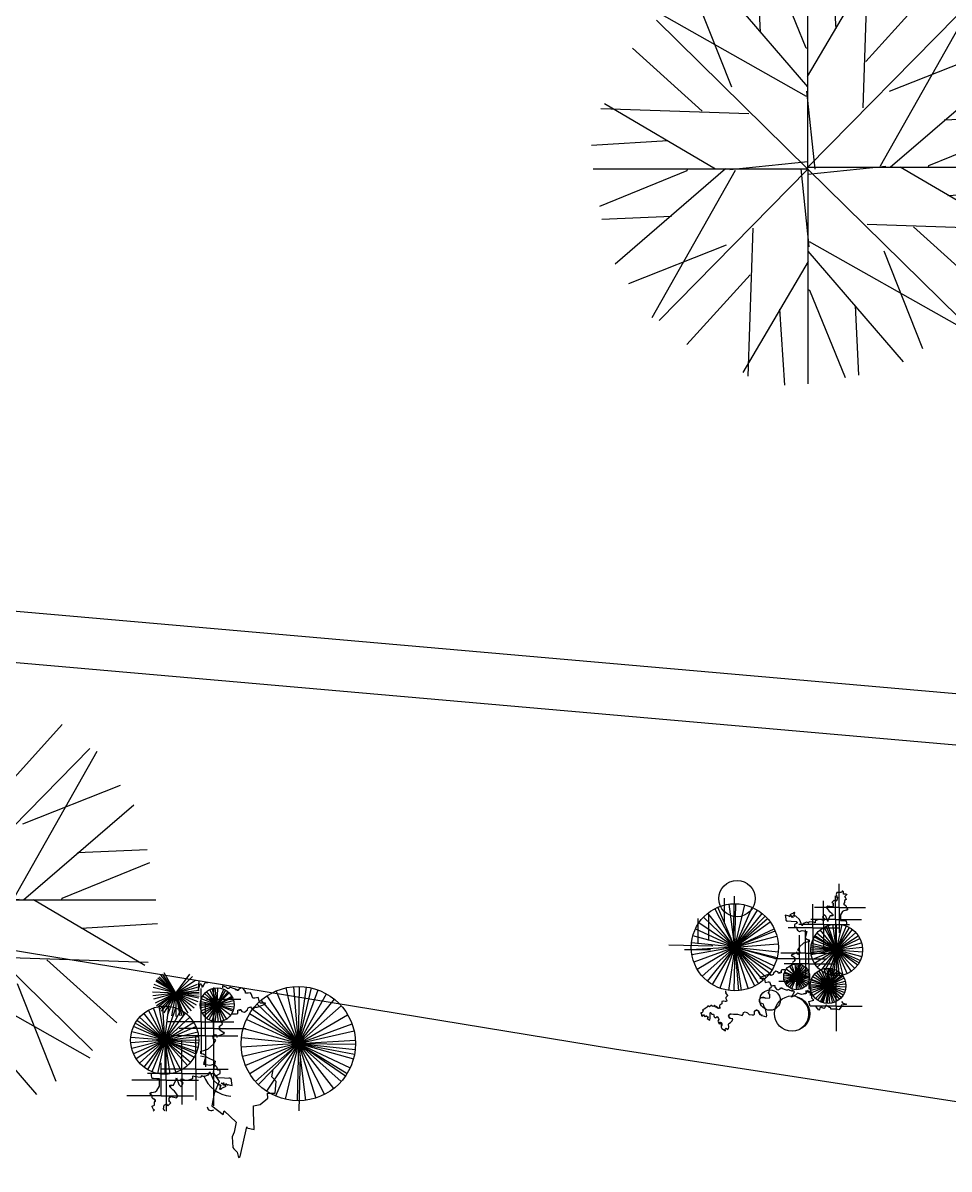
# Model space of a CAD drawing. Header units: millimetres. Extents: x 387 to 811, y 539 to 827.
# Drawn here: x 503.7 to 510.96, y 746.35 to 755.33 of the extents above; entities that cross this region are included whole.
import ezdxf

# ---------------------------------------------------------------- set-up
doc = ezdxf.new("R2010")
doc.units = ezdxf.units.MM
for name, color, linetype in [('cuvas de nível', 51, 'Continuous'), ('MOBILIARIO', 3, 'Continuous'), ('vegetação', 112, 'Continuous')]:
    doc.layers.add(name, color=color, linetype=linetype)

# ---------------------------------------------------------------- blocks, each defined once
blk = doc.blocks.new('T2', base_point=(179.76, 122.92))
for p, q in [((179.76, 122.92), (179.76, 182.32)), ((187.6, 161.67), (186.23, 182.74)), ((166.66, 160.66), (165.76, 179.9)), ((179.27, 156.4), (169.42, 180.59)), ((179.68, 148.48), (197.76, 179.21)), ((179.77, 145.68), (153.43, 176.25)), ((158.72, 145.53), (148.04, 172.54)), ((179.38, 143.01), (138.6, 166.06)), ((137.87, 164.08), (179.76, 122.92)), ((150.5, 138.92), (131.2, 156.4)), ((179.76, 156.27), (179.27, 156.4)), ((181.73, 122.9), (179.52, 144.47)), ((163.39, 138.18), (122.51, 139.57))]:
    blk.add_line(p, q)
blk = doc.blocks.new('AHUA1PL2')
for p, q in [((-0.0139, 0.9484), (-0.2932, 1.634)), ((0, 0), (0, 1.6829)), ((0.2221, 1.0978), (0.1833, 1.6947)), ((-0.3713, 1.0693), (-0.3968, 1.6144)), ((-0.0024, 0.7242), (0.5099, 1.5949)), ((0.0003, 0.6449), (-0.7461, 1.511)), ((-0.5963, 0.6406), (-0.8989, 1.4057)), ((-0.0108, 0.5691), (-1.1663, 1.2222)), ((-1.187, 1.1662), (0, 0)), ((-0.8293, 0.4533), (-1.376, 0.9485)), ((-0.0001, 0.9449), (-0.0139, 0.9484)), ((0.0558, -0.0005), (-0.007, 0.6104)), ((-0.464, 0.4323), (-1.6222, 0.4717))]:
    blk.add_line(p, q)
at = {"xscale": 0.02833333322, "yscale": 0.02833333322, "zscale": 0.02833333322}
for p, rotation in [((0, 0.0148), 269.9999999999999), ((0, 0), 89.99999999999999), ((0, 0), 180)]:
    blk.add_blockref('T2', p, dxfattribs=dict(at, rotation=rotation))

msp = doc.modelspace()

# ---------------------------------------------------------------- linework, layer by layer
at = {"layer": 'cuvas de nível'}
msp.add_polyline3d([(501.0135, 748.4948, 105), (508.3407, 747.2934, 105), (516.4007, 746.0534, 105), (522.9471, 744.9542, 105)], dxfattribs=at)
at = {"layer": 'MOBILIARIO'}
for p, q in [((500.7499, 750.977, 54), (522.9471, 749.035, 54)), ((501.1265, 750.5415, 114.3072), (522.9471, 748.6334, 54))]:
    msp.add_line(p, q, dxfattribs=at)
at = {"layer": 'vegetação'}
for p, q in [((510.1019, 748.402, 54), (510.1019, 748.5868, 54)), ((509.1994, 748.475, 54), (509.1994, 748.2768, 54)), ((509.2781, 748.4908, 54), (509.2709, 748.1581, 54)), ((510.0729, 748.3077, 54), (510.0729, 748.4925, 54)), ((509.2833, 748.0895, 54), (509.1273, 748.3932, 54)), ((509.2833, 748.0895, 54), (509.1515, 748.4045, 54)), ((509.2833, 748.0895, 54), (509.2401, 748.4282, 54)), ((509.2833, 748.0895, 54), (509.2907, 748.4309, 54)), ((509.2833, 748.0895, 54), (509.3618, 748.4218, 54)), ((509.2833, 748.0895, 54), (509.3618, 748.4218, 54)), ((509.2833, 748.0895, 54), (509.4199, 748.4024, 54)), ((509.2833, 748.0895, 54), (509.4606, 748.3812, 54)), ((509.8954, 748.2424, 54), (509.8954, 748.4272, 54)), ((510.1019, 748.402, 54), (509.9086, 748.402, 54)), ((509.9787, 748.2678, 54), (509.9787, 748.4526, 54)), ((510.1019, 748.402, 54), (510.1019, 748.2039, 54)), ((510.1019, 748.402, 54), (510.3064, 748.402, 54)), ((508.9929, 748.3154, 54), (508.9929, 748.1172, 54)), ((509.2833, 748.0895, 54), (509.0016, 748.2824, 54)), ((509.2833, 748.0895, 54), (509.0372, 748.3262, 54)), ((509.2833, 748.0895, 54), (509.0725, 748.3581, 54)), ((509.0763, 748.3407, 54), (509.0763, 748.1426, 54)), ((509.2833, 748.0895, 54), (509.4988, 748.3543, 54)), ((509.2833, 748.0895, 54), (509.5211, 748.3345, 54)), ((509.2833, 748.0895, 54), (509.5394, 748.3152, 54)), ((509.2833, 748.0895, 54), (509.561, 748.288, 54)), ((510.0729, 748.3077, 54), (509.8796, 748.3077, 54)), ((510.0729, 748.3077, 54), (510.0729, 748.1096, 54)), ((510.0729, 748.3077, 54), (510.2774, 748.3077, 54)), ((509.2833, 748.0895, 54), (508.9737, 748.2334, 54)), ((509.2833, 748.0895, 54), (509.592, 748.2353, 54)), ((509.2833, 748.0895, 54), (509.5988, 748.2198, 54)), ((509.8954, 748.2424, 54), (509.7021, 748.2424, 54)), ((509.9787, 748.2678, 54), (509.7854, 748.2678, 54)), ((509.8374, 748.0429, 54), (509.8374, 748.2277, 54)), ((509.8954, 748.2424, 54), (509.8954, 748.0443, 54)), ((509.8954, 748.2424, 54), (510.0999, 748.2424, 54)), ((510.0812, 748.0689, 54), (509.9262, 748.2005, 54)), ((510.0812, 748.0689, 54), (509.9522, 748.226, 54)), ((509.9787, 748.2678, 54), (509.9787, 748.0696, 54)), ((509.9787, 748.2678, 54), (510.1832, 748.2678, 54)), ((510.0812, 748.0689, 54), (509.9824, 748.2465, 54)), ((510.0812, 748.0689, 54), (509.9844, 748.2477, 54)), ((510.0812, 748.0689, 54), (509.9987, 748.2547, 54)), ((510.0812, 748.0689, 54), (510.0152, 748.2612, 54)), ((510.0812, 748.0689, 54), (510.0511, 748.2699, 54)), ((510.0812, 748.0689, 54), (510.0812, 748.2722, 54)), ((510.0812, 748.0689, 54), (510.1237, 748.2677, 54)), ((510.0812, 748.0689, 54), (510.1237, 748.2677, 54)), ((510.0812, 748.0689, 54), (510.1585, 748.2569, 54)), ((510.0812, 748.0689, 54), (510.183, 748.2448, 54)), ((510.0812, 748.0689, 54), (510.2061, 748.2293, 54)), ((510.0812, 748.0689, 54), (510.2308, 748.2066, 54)), ((508.7669, 748.1079, 54), (509.1101, 748.1005, 54)), ((509.2833, 748.0895, 54), (508.9437, 748.1251, 54)), ((509.2833, 748.0895, 54), (508.9542, 748.1805, 54)), ((509.2833, 748.0895, 54), (509.6131, 748.1778, 54)), ((509.2833, 748.0895, 54), (509.6235, 748.1175, 54)), ((509.2833, 748.0895, 54), (509.6235, 748.1175, 54)), ((509.7903, 747.9994, 54), (509.7903, 748.1842, 54)), ((509.8628, 747.9595, 54), (509.8628, 748.1443, 54)), ((510.0812, 748.0689, 54), (509.8806, 748.1024, 54)), ((510.0812, 748.0689, 54), (509.8841, 748.1188, 54)), ((510.0812, 748.0689, 54), (509.895, 748.1505, 54)), ((510.0812, 748.0689, 54), (509.9052, 748.1707, 54)), ((510.0812, 748.0689, 54), (509.911, 748.1801, 54)), ((510.0812, 748.0689, 54), (510.2514, 748.1801, 54)), ((510.0812, 748.0689, 54), (510.2631, 748.1596, 54)), ((510.0812, 748.0689, 54), (510.2764, 748.1257, 54)), ((508.8879, 748.0723, 54), (509.0923, 748.0723, 54)), ((509.2833, 748.0895, 54), (508.9425, 748.0687, 54)), ((509.2833, 748.0895, 54), (508.9469, 748.0312, 54)), ((509.2833, 748.0895, 54), (508.9627, 747.9721, 54)), ((509.2833, 748.0895, 54), (508.9888, 747.9167, 54)), ((509.2833, 748.0895, 54), (509.0271, 747.8638, 54)), ((509.2833, 748.0895, 54), (509.0678, 747.8247, 54)), ((509.2833, 748.0895, 54), (509.1059, 747.7978, 54)), ((509.2833, 748.0895, 54), (509.1654, 747.7691, 54)), ((509.2833, 748.0895, 54), (509.2348, 747.7516, 54)), ((509.2833, 748.0895, 54), (509.2759, 747.7482, 54)), ((509.2833, 748.0895, 54), (509.5294, 747.8529, 54)), ((509.2833, 748.0895, 54), (509.5059, 747.8307, 54)), ((509.2833, 748.0895, 54), (509.5579, 747.8867, 54)), ((509.2833, 748.0895, 54), (509.6123, 747.9985, 54)), ((509.2833, 748.0895, 54), (509.6155, 748.011, 54)), ((509.2833, 748.0895, 54), (509.5929, 747.9456, 54)), ((509.2833, 748.0895, 54), (509.575, 747.9121, 54)), ((509.2833, 748.0895, 54), (509.6228, 748.054, 54)), ((509.2833, 748.0895, 54), (509.3871, 747.7643, 54)), ((509.2833, 748.0895, 54), (509.4392, 747.7858, 54)), ((509.2833, 748.0895, 54), (509.4691, 747.8031, 54)), ((509.2833, 748.0895, 54), (509.3321, 747.7516, 54)), ((509.2833, 748.0895, 54), (509.3112, 747.7493, 54)), ((509.8374, 748.0429, 54), (509.6441, 748.0429, 54)), ((509.8374, 748.0429, 54), (510.0419, 748.0429, 54)), ((509.8374, 748.0429, 54), (509.8374, 747.8447, 54)), ((510.0812, 748.0689, 54), (509.8779, 748.066, 54)), ((510.0812, 748.0689, 54), (509.8786, 748.0856, 54)), ((510.0812, 748.0689, 54), (509.879, 748.0478, 54)), ((510.0812, 748.0689, 54), (509.8817, 748.0298, 54)), ((510.0812, 748.0689, 54), (509.8918, 747.9948, 54)), ((510.0812, 748.0689, 54), (509.9081, 747.9621, 54)), ((510.0812, 748.0689, 54), (509.93, 747.933, 54)), ((510.0812, 748.0689, 54), (509.9567, 747.9081, 54)), ((510.0812, 748.0689, 54), (509.9794, 747.8929, 54)), ((510.0812, 748.0689, 54), (510.0152, 747.8765, 54)), ((510.0812, 748.0689, 54), (510.0387, 747.87, 54)), ((510.0812, 748.0689, 54), (510.0567, 747.867, 54)), ((510.0812, 748.0689, 54), (510.2834, 748.0899, 54)), ((510.0812, 748.0689, 54), (510.2834, 748.0899, 54)), ((510.0812, 748.0689, 54), (510.1022, 747.8666, 54)), ((510.0812, 748.0689, 54), (510.1292, 747.8713, 54)), ((510.0812, 748.0689, 54), (510.1637, 747.883, 54)), ((510.0812, 748.0689, 54), (510.2473, 747.9516, 54)), ((510.0812, 748.0689, 54), (510.2238, 747.9239, 54)), ((510.0812, 748.0689, 54), (510.1956, 747.9007, 54)), ((510.0812, 748.0689, 54), (510.2572, 747.967, 54)), ((510.0812, 748.0689, 54), (510.2674, 747.9872, 54)), ((510.0812, 748.0689, 54), (510.2839, 748.0535, 54)), ((510.0812, 748.0689, 54), (510.2779, 748.0175, 54)), ((510.0812, 748.0689, 54), (510.0812, 747.8655, 54)), ((509.7903, 747.9994, 54), (509.597, 747.9994, 54)), ((509.8628, 747.9595, 54), (509.6694, 747.9595, 54)), ((509.768, 747.8582, 54), (509.6863, 747.9186, 54)), ((509.768, 747.8582, 54), (509.7127, 747.9435, 54)), ((509.768, 747.8582, 54), (509.7127, 747.9435, 54)), ((509.768, 747.8582, 54), (509.7288, 747.952, 54)), ((509.768, 747.8582, 54), (509.7554, 747.959, 54)), ((509.768, 747.8582, 54), (509.7722, 747.9597, 54)), ((509.768, 747.8582, 54), (509.7889, 747.9577, 54)), ((509.768, 747.8582, 54), (509.8002, 747.9546, 54)), ((509.768, 747.8582, 54), (509.8169, 747.9473, 54)), ((509.768, 747.8582, 54), (509.8321, 747.9371, 54)), ((509.768, 747.8582, 54), (509.8321, 747.9371, 54)), ((509.768, 747.8582, 54), (509.8451, 747.9244, 54)), ((509.7903, 747.9994, 54), (509.9948, 747.9994, 54)), ((509.7903, 747.9994, 54), (509.7903, 747.8012, 54)), ((509.8628, 747.9595, 54), (510.0672, 747.9595, 54)), ((509.8628, 747.9595, 54), (509.8628, 747.7613, 54)), ((510.014, 747.7873, 54), (509.9854, 747.9236, 54)), ((510.014, 747.7873, 54), (510.0082, 747.9265, 54)), ((510.014, 747.7873, 54), (510.0214, 747.9264, 54)), ((510.014, 747.7873, 54), (510.04, 747.9241, 54)), ((504.903, 747.7315, 54), (504.7513, 747.8335, 54)), ((504.903, 747.7315, 54), (504.761, 747.8467, 54)), ((504.903, 747.7315, 54), (504.7719, 747.859, 54)), ((504.903, 747.7315, 54), (504.7848, 747.8711, 54)), ((504.903, 747.7315, 54), (504.7968, 747.8804, 54)), ((504.903, 747.7315, 54), (504.8094, 747.8886, 54)), ((504.903, 747.7315, 54), (505.0118, 747.8785, 54)), ((504.903, 747.7315, 54), (505.0324, 747.8608, 54)), ((504.903, 747.7315, 54), (505.0565, 747.8309, 54)), ((504.903, 747.7315, 54), (505.0565, 747.8309, 54)), ((509.768, 747.8582, 54), (509.6664, 747.854, 54)), ((509.768, 747.8582, 54), (509.6671, 747.8707, 54)), ((509.768, 747.8582, 54), (509.6685, 747.8373, 54)), ((509.768, 747.8582, 54), (509.6702, 747.886, 54)), ((509.768, 747.8582, 54), (509.6731, 747.8947, 54)), ((509.768, 747.8582, 54), (509.6733, 747.8212, 54)), ((509.768, 747.8582, 54), (509.6807, 747.8061, 54)), ((509.768, 747.8582, 54), (509.6853, 747.7991, 54)), ((509.768, 747.8582, 54), (509.6971, 747.7853, 54)), ((509.768, 747.8582, 54), (509.7113, 747.7738, 54)), ((509.768, 747.8582, 54), (509.7273, 747.765, 54)), ((509.768, 747.8582, 54), (509.7638, 747.7566, 54)), ((509.768, 747.8582, 54), (509.8557, 747.9096, 54)), ((509.768, 747.8582, 54), (509.8635, 747.8931, 54)), ((509.768, 747.8582, 54), (509.8682, 747.8755, 54)), ((509.768, 747.8582, 54), (509.8696, 747.8624, 54)), ((509.768, 747.8582, 54), (509.8548, 747.8053, 54)), ((509.768, 747.8582, 54), (509.8679, 747.8392, 54)), ((509.768, 747.8582, 54), (509.8695, 747.8527, 54)), ((509.768, 747.8582, 54), (509.8629, 747.8216, 54)), ((509.768, 747.8582, 54), (509.8127, 747.7668, 54)), ((509.768, 747.8582, 54), (509.7808, 747.7573, 54)), ((509.768, 747.8582, 54), (509.797, 747.7607, 54)), ((509.768, 747.8582, 54), (509.7806, 747.7573, 54)), ((509.768, 747.8582, 54), (509.8307, 747.7781, 54)), ((509.768, 747.8582, 54), (509.844, 747.7906, 54)), ((510.014, 747.7873, 54), (509.8818, 747.8314, 54)), ((510.014, 747.7873, 54), (509.8842, 747.8379, 54)), ((510.014, 747.7873, 54), (509.8943, 747.8586, 54)), ((510.014, 747.7873, 54), (509.9076, 747.8773, 54)), ((510.014, 747.7873, 54), (509.9239, 747.8936, 54)), ((510.014, 747.7873, 54), (509.9426, 747.9069, 54)), ((510.014, 747.7873, 54), (509.9633, 747.917, 54)), ((510.014, 747.7873, 54), (510.064, 747.9173, 54)), ((510.014, 747.7873, 54), (510.0864, 747.9062, 54)), ((510.014, 747.7873, 54), (510.1017, 747.8954, 54)), ((510.014, 747.7873, 54), (510.1125, 747.8858, 54)), ((510.014, 747.7873, 54), (510.1236, 747.8732, 54)), ((510.014, 747.7873, 54), (510.1309, 747.863, 54)), ((510.014, 747.7873, 54), (510.1391, 747.8484, 54)), ((504.903, 747.7315, 54), (504.7203, 747.739, 54)), ((504.903, 747.7315, 54), (504.7251, 747.7737, 54)), ((504.903, 747.7315, 54), (504.7327, 747.798, 54)), ((504.903, 747.7315, 54), (504.7459, 747.8251, 54)), ((504.903, 747.7315, 54), (505.0718, 747.8019, 54)), ((504.903, 747.7315, 54), (505.0798, 747.7786, 54)), ((504.903, 747.7315, 54), (505.0845, 747.7541, 54)), ((505.1015, 747.5054, 54), (505.1015, 747.7655, 54)), ((505.2259, 747.6384, 54), (505.1436, 747.7435, 54)), ((505.2259, 747.6384, 54), (505.1673, 747.7583, 54)), ((505.2259, 747.6384, 54), (505.1878, 747.7663, 54)), ((505.1963, 747.7742, 54), (505.1963, 746.8484, 54)), ((505.2259, 747.6384, 54), (505.2094, 747.7708, 54)), ((505.2259, 747.6384, 54), (505.2314, 747.7718, 54)), ((505.2259, 747.6384, 54), (505.2794, 747.7607, 54)), ((505.2259, 747.6384, 54), (505.2943, 747.7531, 54)), ((505.2259, 747.6384, 54), (505.3122, 747.7403, 54)), ((505.8623, 747.3347, 54), (505.6894, 747.7482, 54)), ((505.8623, 747.3347, 54), (505.766, 747.7724, 54)), ((505.8623, 747.3347, 54), (505.8256, 747.7814, 54)), ((505.8623, 747.3347, 54), (505.872, 747.7828, 54)), ((505.8623, 747.3347, 54), (505.9259, 747.7783, 54)), ((505.8623, 747.3347, 54), (505.9654, 747.7708, 54)), ((505.8623, 747.3347, 54), (506.017, 747.7553, 54)), ((509.6273, 747.8253, 54), (509.8317, 747.8253, 54)), ((510.014, 747.7873, 54), (509.8747, 747.7822, 54)), ((510.014, 747.7873, 54), (509.8748, 747.7947, 54)), ((510.014, 747.7873, 54), (509.8757, 747.77, 54)), ((510.014, 747.7873, 54), (509.8776, 747.8158, 54)), ((510.014, 747.7873, 54), (509.8793, 747.7513, 54)), ((510.014, 747.7873, 54), (509.8854, 747.7336, 54)), ((510.014, 747.7873, 54), (509.897, 747.7115, 54)), ((510.014, 747.7873, 54), (509.897, 747.7115, 54)), ((510.014, 747.7873, 54), (509.9154, 747.6887, 54)), ((510.014, 747.7873, 54), (509.9311, 747.6752, 54)), ((510.014, 747.7873, 54), (509.9528, 747.6621, 54)), ((510.014, 747.7873, 54), (509.9639, 747.6572, 54)), ((510.014, 747.7873, 54), (509.9742, 747.6537, 54)), ((510.014, 747.7873, 54), (509.9967, 747.649, 54)), ((510.014, 747.7873, 54), (510.0065, 747.6481, 54)), ((510.014, 747.7873, 54), (510.1486, 747.8232, 54)), ((510.014, 747.7873, 54), (510.1522, 747.8045, 54)), ((510.014, 747.7873, 54), (510.1203, 747.6972, 54)), ((510.014, 747.7873, 54), (510.1336, 747.7159, 54)), ((510.014, 747.7873, 54), (510.1437, 747.7366, 54)), ((510.014, 747.7873, 54), (510.1531, 747.7798, 54)), ((510.014, 747.7873, 54), (510.1495, 747.7551, 54)), ((510.014, 747.7873, 54), (510.104, 747.6809, 54)), ((510.014, 747.7873, 54), (510.0646, 747.6575, 54)), ((510.014, 747.7873, 54), (510.0499, 747.6526, 54)), ((510.014, 747.7873, 54), (510.0253, 747.6484, 54)), ((510.014, 747.7873, 54), (510.0499, 747.6526, 54)), ((510.014, 747.7873, 54), (510.0853, 747.6676, 54)), ((510.0766, 747.6294, 54), (510.0766, 747.8142, 54)), ((504.903, 747.7315, 54), (504.7216, 747.7085, 54)), ((504.903, 747.7315, 54), (504.7263, 747.6843, 54)), ((504.903, 747.7315, 54), (504.7387, 747.6512, 54)), ((504.903, 747.7315, 54), (504.7496, 747.632, 54)), ((504.903, 747.7315, 54), (504.7591, 747.6187, 54)), ((504.903, 747.7315, 54), (504.7737, 747.6022, 54)), ((504.903, 747.7315, 54), (504.7878, 747.5895, 54)), ((504.903, 747.7315, 54), (504.8079, 747.5753, 54)), ((504.903, 747.7315, 54), (504.8373, 747.5608, 54)), ((504.903, 747.7315, 54), (504.8689, 747.5518, 54)), ((504.903, 747.7315, 54), (504.9015, 747.5486, 54)), ((504.903, 747.7315, 54), (505.0858, 747.7381, 54)), ((504.903, 747.7315, 54), (505.0222, 747.5927, 54)), ((504.903, 747.7315, 54), (504.9955, 747.5737, 54)), ((504.903, 747.7315, 54), (505.0737, 747.6658, 54)), ((504.903, 747.7315, 54), (505.0602, 747.6379, 54)), ((504.903, 747.7315, 54), (505.0451, 747.6162, 54)), ((504.903, 747.7315, 54), (505.0451, 747.6162, 54)), ((504.903, 747.7315, 54), (505.0841, 747.7054, 54)), ((504.903, 747.7315, 54), (505.0858, 747.7239, 54)), ((504.903, 747.7315, 54), (505.082, 747.694, 54)), ((504.903, 747.7315, 54), (504.9342, 747.5513, 54)), ((504.903, 747.7315, 54), (504.9502, 747.5548, 54)), ((504.903, 747.7315, 54), (504.9659, 747.5597, 54)), ((505.2259, 747.6384, 54), (505.0948, 747.6634, 54)), ((505.2259, 747.6384, 54), (505.1014, 747.6864, 54)), ((505.2259, 747.6384, 54), (505.1119, 747.7078, 54)), ((505.2259, 747.6384, 54), (505.1262, 747.7271, 54)), ((505.1348, 747.3959, 54), (505.1348, 747.656, 54)), ((505.4107, 747.6816, 54), (505.1423, 747.6816, 54)), ((505.1966, 747.453, 54), (505.1966, 747.7132, 54)), ((505.2259, 747.6384, 54), (505.319, 747.7341, 54)), ((505.2259, 747.6384, 54), (505.3406, 747.7067, 54)), ((505.2259, 747.6384, 54), (505.3467, 747.6953, 54)), ((505.2259, 747.6384, 54), (505.3549, 747.6728, 54)), ((505.2259, 747.6384, 54), (505.3549, 747.6728, 54)), ((505.2259, 747.6384, 54), (505.359, 747.6492, 54)), ((505.8623, 747.3347, 54), (505.57, 747.6745, 54)), ((505.8623, 747.3347, 54), (505.6183, 747.7106, 54)), ((505.8623, 747.3347, 54), (506.0841, 747.7241, 54)), ((505.8623, 747.3347, 54), (506.1445, 747.6829, 54)), ((505.8623, 747.3347, 54), (506.1452, 747.6823, 54)), ((504.8148, 747.3618, 54), (504.6508, 747.5724, 54)), ((504.8148, 747.3618, 54), (504.6877, 747.5966, 54)), ((504.8148, 747.3618, 54), (504.7281, 747.6143, 54)), ((504.8148, 747.3618, 54), (504.7708, 747.6251, 54)), ((504.8148, 747.3618, 54), (504.7991, 747.6283, 54)), ((504.8148, 747.3618, 54), (504.8469, 747.6268, 54)), ((504.8148, 747.3618, 54), (504.9014, 747.6143, 54)), ((504.8148, 747.3618, 54), (504.9418, 747.5966, 54)), ((504.8148, 747.3618, 54), (504.9787, 747.5724, 54)), ((505.2259, 747.6384, 54), (505.0926, 747.6329, 54)), ((505.2259, 747.6384, 54), (505.0927, 747.6455, 54)), ((505.2259, 747.6384, 54), (505.0944, 747.6157, 54)), ((505.2259, 747.6384, 54), (505.1006, 747.5926, 54)), ((505.2259, 747.6384, 54), (505.1108, 747.5709, 54)), ((505.2259, 747.6384, 54), (505.1247, 747.5514, 54)), ((505.2259, 747.6384, 54), (505.1418, 747.5348, 54)), ((505.2259, 747.6384, 54), (505.1418, 747.5348, 54)), ((505.2259, 747.6384, 54), (505.1617, 747.5214, 54)), ((505.2259, 747.6384, 54), (505.1836, 747.5118, 54)), ((505.2259, 747.6384, 54), (505.2069, 747.5063, 54)), ((505.2259, 747.6384, 54), (505.3584, 747.6219, 54)), ((505.2259, 747.6384, 54), (505.3505, 747.5904, 54)), ((505.2259, 747.6384, 54), (505.3543, 747.6018, 54)), ((505.2259, 747.6384, 54), (505.2308, 747.505, 54)), ((505.2259, 747.6384, 54), (505.2545, 747.508, 54)), ((505.2259, 747.6384, 54), (505.3332, 747.559, 54)), ((505.2259, 747.6384, 54), (505.2985, 747.5264, 54)), ((505.2259, 747.6384, 54), (505.2773, 747.5152, 54)), ((505.2259, 747.6384, 54), (505.2985, 747.5264, 54)), ((505.8623, 747.3347, 54), (505.4793, 747.5675, 54)), ((505.8623, 747.3347, 54), (505.5018, 747.6009, 54)), ((505.8623, 747.3347, 54), (505.5392, 747.6453, 54)), ((505.8623, 747.3347, 54), (506.1986, 747.631, 54)), ((505.8623, 747.3347, 54), (506.2488, 747.5615, 54)), ((510.0766, 747.6294, 54), (509.8832, 747.6294, 54)), ((510.0766, 747.6294, 54), (510.281, 747.6294, 54)), ((510.0766, 747.6294, 54), (510.0766, 747.4312, 54)), ((504.8148, 747.3618, 54), (504.5837, 747.4955, 54)), ((504.8148, 747.3618, 54), (504.5966, 747.5157, 54)), ((504.8148, 747.3618, 54), (504.6184, 747.5426, 54)), ((504.8148, 747.3618, 54), (505.0112, 747.5426, 54)), ((504.8148, 747.3618, 54), (505.042, 747.5019, 54)), ((505.1015, 747.5054, 54), (504.8331, 747.5054, 54)), ((505.1015, 747.5054, 54), (505.1015, 747.2628, 54)), ((505.1015, 747.5054, 54), (505.3553, 747.5054, 54)), ((505.8623, 747.3347, 54), (505.4559, 747.5236, 54)), ((505.8623, 747.3347, 54), (506.2831, 747.4889, 54)), ((504.8148, 747.3618, 54), (504.5487, 747.3838, 54)), ((504.8148, 747.3618, 54), (504.556, 747.4273, 54)), ((504.8148, 747.3618, 54), (504.5703, 747.469, 54)), ((504.8148, 747.3618, 54), (505.0592, 747.469, 54)), ((504.8148, 747.3618, 54), (505.0735, 747.4273, 54)), ((504.8148, 747.3618, 54), (505.0803, 747.3894, 54)), ((505.1348, 747.3959, 54), (504.8664, 747.3959, 54)), ((505.1966, 747.453, 54), (504.9282, 747.453, 54)), ((505.0587, 747.1339, 54), (505.0587, 747.3941, 54)), ((505.1348, 747.3959, 54), (505.3886, 747.3959, 54)), ((505.1348, 747.3959, 54), (505.1348, 747.1533, 54)), ((505.1966, 747.453, 54), (505.4504, 747.453, 54)), ((505.1966, 747.453, 54), (505.1966, 747.2104, 54)), ((505.8623, 747.3347, 54), (505.4165, 747.3814, 54)), ((505.8623, 747.3347, 54), (505.4303, 747.4541, 54)), ((505.8623, 747.3347, 54), (506.2991, 747.4352, 54)), ((504.8148, 747.3618, 54), (504.5487, 747.3398, 54)), ((504.8148, 747.3618, 54), (504.556, 747.2963, 54)), ((504.8148, 747.3618, 54), (504.5703, 747.2546, 54)), ((504.8148, 747.3618, 54), (504.5913, 747.2158, 54)), ((504.8148, 747.3618, 54), (504.6184, 747.181, 54)), ((504.8148, 747.3618, 54), (504.6508, 747.1511, 54)), ((504.8148, 747.3618, 54), (504.6811, 747.1308, 54)), ((504.8148, 747.3618, 54), (504.7133, 747.1149, 54)), ((504.8148, 747.3618, 54), (504.759, 747.1007, 54)), ((504.8148, 747.3618, 54), (504.759, 747.1007, 54)), ((504.8148, 747.3618, 54), (505.0817, 747.3655, 54)), ((504.8148, 747.3618, 54), (505.0758, 747.306, 54)), ((504.8148, 747.3618, 54), (505.0808, 747.3398, 54)), ((504.8148, 747.3618, 54), (504.9014, 747.1093, 54)), ((504.8148, 747.3618, 54), (504.9418, 747.127, 54)), ((504.8148, 747.3618, 54), (505.0182, 747.189, 54)), ((504.8148, 747.3618, 54), (504.9932, 747.1632, 54)), ((504.8148, 747.3618, 54), (505.0592, 747.2546, 54)), ((504.8148, 747.3618, 54), (505.0458, 747.2281, 54)), ((504.8148, 747.3618, 54), (505.0458, 747.2281, 54)), ((504.8148, 747.3618, 54), (505.066, 747.2715, 54)), ((504.8148, 747.3618, 54), (504.8148, 747.0949, 54)), ((504.8148, 747.3618, 54), (504.8543, 747.0978, 54)), ((504.8256, 747.0482, 54), (504.8256, 747.3084, 54)), ((504.9493, 747.1006, 54), (504.9493, 747.3608, 54)), ((505.8623, 747.3347, 54), (505.4149, 747.3074, 54)), ((505.8623, 747.3347, 54), (505.4255, 747.2341, 54)), ((505.8623, 747.3347, 54), (505.448, 747.1636, 54)), ((505.8623, 747.3347, 54), (505.4818, 747.0977, 54)), ((505.8623, 747.3347, 54), (505.526, 747.0383, 54)), ((505.8623, 747.3347, 54), (505.5501, 747.0131, 54)), ((505.8623, 747.3347, 54), (505.6125, 746.9625, 54)), ((505.8623, 747.3347, 54), (505.6829, 746.9239, 54)), ((505.8623, 747.3347, 54), (505.7592, 746.8985, 54)), ((505.8623, 747.3347, 54), (505.7592, 746.8985, 54)), ((505.8623, 747.3347, 54), (505.8526, 746.8866, 54)), ((505.8623, 747.3347, 54), (506.3097, 747.362, 54)), ((505.8623, 747.3347, 54), (506.067, 746.9359, 54)), ((505.8623, 747.3347, 54), (506.2321, 747.0814, 54)), ((505.8623, 747.3347, 54), (506.2453, 747.1018, 54)), ((505.8623, 747.3347, 54), (506.1975, 747.0372, 54)), ((505.8623, 747.3347, 54), (506.2453, 747.1018, 54)), ((505.8623, 747.3347, 54), (506.139, 746.9821, 54)), ((505.8623, 747.3347, 54), (506.2687, 747.1457, 54)), ((505.8623, 747.3347, 54), (506.2943, 747.2152, 54)), ((505.8623, 747.3347, 54), (505.9986, 746.9077, 54)), ((505.8623, 747.3347, 54), (506.3081, 747.288, 54)), ((505.8623, 747.3347, 54), (506.3027, 747.2512, 54)), ((505.8623, 747.3347, 54), (506.3105, 747.3312, 54)), ((505.8623, 747.3347, 54), (505.919, 746.8901, 54)), ((505.8691, 746.8079, 54), (505.8786, 747.2446, 54)), ((504.7876, 746.9244, 54), (504.7876, 747.1846, 54)), ((505.0587, 747.1339, 54), (504.7903, 747.1339, 54)), ((505.0587, 747.1339, 54), (505.0587, 746.8913, 54)), ((505.0587, 747.1339, 54), (505.3125, 747.1339, 54)), ((504.8256, 747.0482, 54), (504.5572, 747.0482, 54)), ((504.9493, 747.1006, 54), (504.6809, 747.1006, 54)), ((504.8256, 747.0482, 54), (505.0794, 747.0482, 54)), ((504.8256, 747.0482, 54), (504.8256, 746.8056, 54)), ((504.9493, 747.1006, 54), (504.9493, 746.858, 54)), ((504.9493, 747.1006, 54), (505.2031, 747.1006, 54)), ((504.7876, 746.9244, 54), (504.5192, 746.9244, 54)), ((504.7876, 746.9244, 54), (505.0414, 746.9244, 54))]:
    msp.add_line(p, q, dxfattribs=at)
at = {"layer": 'vegetação', "elevation": 54}
for points in [[(510.1563, 748.5072), (510.1345, 748.5072), (510.1345, 748.5072), (510.1345, 748.5217), (510.1345, 748.5254), (510.1309, 748.529), (510.1237, 748.529), (510.12, 748.5181), (510.1164, 748.5181), (510.1019, 748.5181), (510.091, 748.5181), (510.0838, 748.5181), (510.0766, 748.5036), (510.0838, 748.4855), (510.0874, 748.4782), (510.0838, 748.4564), (510.0729, 748.4492), (510.0621, 748.4601), (510.0439, 748.4419), (510.0548, 748.4347), (510.0548, 748.4129), (510.0439, 748.4057), (510.0113, 748.4129), (510.0005, 748.402), (510.0077, 748.3948), (510.015, 748.3839), (510.0222, 748.373), (510.0331, 748.3658), (510.0512, 748.3476), (510.0512, 748.3367), (510.0295, 748.3367), (510.015, 748.3077), (510.0113, 748.2932), (509.9968, 748.3331), (509.9824, 748.3476), (509.9715, 748.3259), (509.9824, 748.315), (509.9824, 748.3005), (509.957, 748.3077), (509.9425, 748.3077), (509.9135, 748.2968), (509.9135, 748.2823), (509.899, 748.286), (509.8664, 748.2896), (509.8592, 748.2823), (509.8483, 748.286), (509.8193, 748.2751), (509.8121, 748.2569), (509.7903, 748.3077), (509.7613, 748.3331), (509.7469, 748.3367), (509.7541, 748.3621), (509.7142, 748.344), (509.7432, 748.3259), (509.678, 748.3404), (509.6853, 748.2968), (509.765, 748.2932), (509.7758, 748.2823), (509.7505, 748.2678), (509.7505, 748.2497), (509.7577, 748.246), (509.7686, 748.246), (509.7686, 748.2315), (509.7758, 748.2243), (509.7903, 748.2134), (509.8121, 748.2207), (509.8483, 748.2134), (509.8447, 748.2025), (509.8338, 748.1626), (509.8411, 748.159), (509.8519, 748.1517), (509.8664, 748.1481), (509.8664, 748.1336), (509.8483, 748.13), (509.8229, 748.1227), (509.7903, 748.0937), (509.7758, 748.0683), (509.7903, 748.061), (509.794, 748.0465), (509.7831, 748.0357), (509.765, 748.0429), (509.7251, 748.0284), (509.7469, 748.0139), (509.7541, 748.0066), (509.7541, 747.9921), (509.7541, 747.9921), (509.7541, 747.9849), (509.736, 747.974), (509.7396, 747.9631)], [(510.1635, 748.5072), (510.1418, 748.4855), (510.149, 748.4818), (510.1563, 748.4673), (510.1563, 748.4637), (510.1418, 748.4564), (510.1418, 748.4383), (510.1381, 748.4274), (510.1526, 748.4165), (510.1563, 748.4129), (510.1563, 748.402), (510.1671, 748.3911), (510.1671, 748.3839), (510.1381, 748.3766), (510.1273, 748.3694), (510.1128, 748.344), (510.1128, 748.3005), (510.1273, 748.3005), (510.149, 748.2968), (510.1563, 748.2968), (510.1599, 748.2823), (510.1599, 748.2787), (510.1599, 748.2714), (510.1599, 748.2642)], [(505.0825, 747.8292), (505.0777, 747.7483), (505.092, 747.8054), (505.1062, 747.7911), (505.1062, 747.7768), (505.1158, 747.7816), (505.13, 747.8102), (505.13, 747.8102), (505.1491, 747.8149), (505.1538, 747.8149)], [(509.678, 747.9123), (509.6527, 747.9123), (509.6454, 747.9087), (509.6454, 747.8942), (509.6454, 747.8906), (509.6273, 747.8869), (509.62, 747.8978), (509.6056, 747.9014), (509.5874, 747.8869), (509.5874, 747.8833), (509.5838, 747.876), (509.5693, 747.8688), (509.5693, 747.8688), (509.5585, 747.8833), (509.5403, 747.8724), (509.5295, 747.8724), (509.5041, 747.8615), (509.4824, 747.8543), (509.4787, 747.847), (509.5005, 747.847), (509.5114, 747.847), (509.515, 747.8398), (509.5222, 747.8144), (509.544, 747.818), (509.5512, 747.818), (509.5548, 747.818), (509.5657, 747.7926), (509.5693, 747.7854), (509.5838, 747.789), (509.5838, 747.789), (509.5983, 747.789), (509.5983, 747.7781), (509.6128, 747.76), (509.6237, 747.7563), (509.6382, 747.7636), (509.6418, 747.7708), (509.6925, 747.7527), (509.6961, 747.76), (509.707, 747.76), (509.7142, 747.7527), (509.736, 747.7455), (509.736, 747.7563)], [(505.3441, 747.5673), (505.3774, 747.5673), (505.3869, 747.5721), (505.3869, 747.5911), (505.3869, 747.5959), (505.4107, 747.6006), (505.4202, 747.5863), (505.4392, 747.5816), (505.463, 747.6006), (505.463, 747.6054), (505.4677, 747.6149), (505.4868, 747.6244), (505.4868, 747.6244), (505.501, 747.6054), (505.5248, 747.6197), (505.5391, 747.6197), (505.5724, 747.634), (505.6009, 747.6435), (505.6057, 747.653), (505.5771, 747.653), (505.5629, 747.653), (505.5581, 747.6625), (505.5486, 747.6959), (505.5201, 747.6911), (505.5105, 747.6911), (505.5058, 747.6911), (505.4915, 747.7244), (505.4868, 747.734), (505.4677, 747.7292), (505.4677, 747.7292), (505.4487, 747.7292), (505.4487, 747.7435), (505.4297, 747.7673), (505.4154, 747.7721), (505.3964, 747.7625), (505.3916, 747.753), (505.325, 747.7768), (505.3203, 747.7673), (505.306, 747.7673), (505.2965, 747.7768), (505.268, 747.7864), (505.268, 747.7721)], [(505.3675, 747.7626), (505.3675, 747.7585), (505.3699, 747.7593), (505.3731, 747.7593), (505.3748, 747.7593), (505.3756, 747.7577), (505.3772, 747.7569), (505.3788, 747.7561), (505.3829, 747.7545), (505.3837, 747.7545), (505.3902, 747.7528), (505.3934, 747.7569), (505.3934, 747.7577), (505.3983, 747.7634)], [(509.2118, 747.7489), (509.2106, 747.7465), (509.2106, 747.7453), (509.2106, 747.7417), (509.2106, 747.7393), (509.2106, 747.7369), (509.213, 747.7357), (509.2142, 747.7321), (509.2166, 747.7285), (509.219, 747.7261), (509.2214, 747.7225), (509.2238, 747.7177), (509.2262, 747.7141), (509.2262, 747.7105), (509.2202, 747.7045), (509.2202, 747.7033), (509.2178, 747.7021), (509.2142, 747.6973), (509.213, 747.6925), (509.213, 747.6877), (509.2166, 747.6829), (509.2214, 747.6733), (509.2214, 747.6697), (509.2178, 747.6649), (509.2082, 747.6637), (509.1962, 747.6685), (509.1938, 747.6685), (509.1817, 747.6649), (509.1817, 747.6601), (509.1829, 747.6553), (509.1841, 747.6517), (509.1817, 747.6457), (509.1745, 747.6421), (509.1649, 747.6373), (509.1625, 747.6301), (509.1637, 747.6253), (509.1661, 747.6193), (509.1661, 747.6109), (509.1481, 747.6145), (509.1409, 747.6277), (509.1409, 747.6277), (509.1397, 747.6277), (509.1385, 747.6217), (509.1361, 747.6217), (509.1361, 747.6217), (509.1337, 747.6217), (509.1301, 747.6241), (509.1301, 747.6253), (509.1289, 747.6313), (509.1277, 747.6325), (509.1253, 747.6325), (509.1229, 747.6325), (509.1193, 747.6301), (509.1181, 747.6277), (509.1121, 747.6265), (509.0964, 747.6349), (509.0964, 747.6349), (509.0988, 747.6325), (509.0856, 747.6241), (509.0832, 747.6253), (509.0784, 747.6277), (509.0688, 747.6289), (509.07, 747.6277), (509.07, 747.6229), (509.0664, 747.6193), (509.0592, 747.6157), (509.058, 747.6169), (509.0568, 747.6133), (509.0436, 747.6049), (509.0303, 747.5988), (509.0352, 747.594), (509.0316, 747.5868), (509.0303, 747.582), (509.0279, 747.5772), (509.0243, 747.576), (509.0219, 747.5748), (509.0159, 747.5748), (509.0171, 747.5712), (509.0195, 747.57), (509.0219, 747.5664), (509.0243, 747.5628), (509.0231, 747.558), (509.0231, 747.5532), (509.0291, 747.5508), (509.034, 747.5544), (509.0364, 747.5568), (509.04, 747.5604), (509.0424, 747.5592), (509.04, 747.5556), (509.0484, 747.546), (509.0496, 747.546), (509.0544, 747.5496), (509.0592, 747.5496), (509.0736, 747.5436), (509.0676, 747.5304), (509.0868, 747.5196), (509.0904, 747.5364), (509.0892, 747.5592), (509.0892, 747.576), (509.094, 747.5796), (509.0964, 747.5784), (509.1, 747.5676), (509.1036, 747.5664), (509.1133, 747.5664), (509.1157, 747.5664), (509.1193, 747.5568), (509.1193, 747.5532), (509.1217, 747.5436), (509.1289, 747.5364), (509.1337, 747.54), (509.1433, 747.5448), (509.1457, 747.5484), (509.1553, 747.5304), (509.1589, 747.5232), (509.1541, 747.5172), (509.1505, 747.5112), (509.1625, 747.4872), (509.1637, 747.4956), (509.1697, 747.4968), (509.1745, 747.4908), (509.1781, 747.4848), (509.1757, 747.4788), (509.1769, 747.4632), (509.1829, 747.4536), (509.2094, 747.4344), (509.207, 747.4476), (509.2154, 747.456), (509.2226, 747.4452), (509.2334, 747.4512), (509.2358, 747.4656), (509.2334, 747.4836), (509.237, 747.492), (509.249, 747.4992), (509.2634, 747.5124), (509.2671, 747.528), (509.2514, 747.5328), (509.2442, 747.5352), (509.2334, 747.5508), (509.2406, 747.5628), (509.2526, 747.5676), (509.2743, 747.5652), (509.3043, 747.5652), (509.3403, 747.5556), (509.3452, 747.5628), (509.3476, 747.5664), (509.3512, 747.5784), (509.3644, 747.5832), (509.3788, 747.5796), (509.3836, 747.5748), (509.3956, 747.564), (509.4196, 747.5592), (509.4305, 747.5616), (509.4365, 747.5664), (509.4389, 747.5796), (509.4389, 747.5892), (509.4473, 747.5964), (509.4665, 747.5928), (509.4725, 747.5844), (509.4833, 747.5652), (509.4941, 747.5556), (509.5326, 747.546), (509.535, 747.5544), (509.523, 747.6085), (509.5134, 747.6241), (509.5086, 747.6445), (509.4941, 747.6493), (509.4809, 747.6529), (509.4773, 747.6625), (509.4773, 747.6829), (509.4869, 747.6949), (509.5134, 747.6961), (509.5242, 747.6913), (509.5566, 747.6925), (509.5578, 747.7057), (509.5566, 747.7201), (509.5446, 747.7345), (509.553, 747.7417), (509.5554, 747.7657), (509.5722, 747.7789)], [(509.6602, 747.7636), (509.6602, 747.7667), (509.6583, 747.766), (509.6559, 747.766), (509.6546, 747.766), (509.654, 747.7673), (509.6528, 747.7679), (509.6516, 747.7685), (509.6485, 747.7698), (509.6479, 747.7698), (509.6429, 747.771), (509.6404, 747.7679), (509.6404, 747.7673), (509.6367, 747.763)], [(510.12, 747.6657), (510.1309, 747.6511), (510.1599, 747.6439), (510.1526, 747.6403), (510.1164, 747.6366), (510.1164, 747.6221), (510.0983, 747.6004), (510.0838, 747.604), (510.0802, 747.604), (510.0367, 747.604), (510.0367, 747.6149), (510.0258, 747.6185), (509.9968, 747.6366), (509.9896, 747.6149), (509.9824, 747.6112), (509.9679, 747.6149), (509.9642, 747.6221), (509.9497, 747.6149), (509.9461, 747.6004), (509.9425, 747.5967), (509.9208, 747.6221), (509.9208, 747.6294), (509.8737, 747.6294), (509.8628, 747.6657), (509.9026, 747.6765), (509.8882, 747.691), (509.8845, 747.7346), (509.8411, 747.7491), (509.8411, 747.7237), (509.8048, 747.7201), (509.7831, 747.7273), (509.7758, 747.7309), (509.7613, 747.7164), (509.7287, 747.6983), (509.7505, 747.7418), (509.7396, 747.7491)], [(509.8773, 747.7128), (509.8809, 747.7745), (509.87, 747.7309), (509.8592, 747.7418), (509.8592, 747.7527), (509.8519, 747.7491), (509.8411, 747.7273), (509.8411, 747.7273), (509.8266, 747.7237), (509.8229, 747.7237)], [(509.213, 747.7369), (509.2106, 747.7333), (509.2142, 747.7273), (509.2178, 747.7225), (509.2238, 747.7153), (509.225, 747.7105)], [(509.255, 747.5664), (509.2382, 747.5592)], [(504.8154, 746.8047), (504.8114, 746.8149), (504.8066, 746.8244), (504.8114, 746.853), (504.8256, 746.8625), (504.8399, 746.8482), (504.8637, 746.872), (504.8494, 746.8815), (504.8494, 746.9101), (504.8637, 746.9196), (504.9065, 746.9101), (504.9207, 746.9244), (504.9112, 746.9339), (504.9017, 746.9482), (504.8922, 746.9625), (504.8779, 746.972), (504.8542, 746.9958), (504.8542, 747.0101), (504.8827, 747.0101), (504.9017, 747.0482), (504.9065, 747.0673), (504.9255, 747.0149), (504.9445, 746.9958), (504.9588, 747.0244), (504.9445, 747.0387), (504.9445, 747.0577), (504.9778, 747.0482), (504.9969, 747.0482), (505.0349, 747.0625), (505.0349, 747.0816), (505.0539, 747.0768), (505.0967, 747.072), (505.1062, 747.0816), (505.1205, 747.0768), (505.1586, 747.0911), (505.1681, 747.1149), (505.1966, 747.0482), (505.2347, 747.0149), (505.2537, 747.0101), (505.2442, 746.9768), (505.2965, 747.0006), (505.2585, 747.0244), (505.3441, 747.0054), (505.3346, 747.0625), (505.2299, 747.0673), (505.2156, 747.0816), (505.2489, 747.1006), (505.2489, 747.1244), (505.2394, 747.1292), (505.2252, 747.1292), (505.2252, 747.1482), (505.2156, 747.1577), (505.1966, 747.172), (505.1681, 747.1625), (505.1205, 747.172), (505.1253, 747.1863), (505.1395, 747.2387), (505.13, 747.2435), (505.1158, 747.253), (505.0967, 747.2578), (505.0967, 747.2768), (505.1205, 747.2816), (505.1538, 747.2911), (505.1966, 747.3292), (505.2156, 747.3625), (505.1966, 747.372), (505.1919, 747.3911), (505.2061, 747.4054), (505.2299, 747.3959), (505.2822, 747.4149), (505.2537, 747.434), (505.2442, 747.4435), (505.2442, 747.4625), (505.2442, 747.4625), (505.2442, 747.4721), (505.268, 747.4863), (505.2632, 747.5006)], [(505.096, 747.239), (505.1451, 747.2298), (505.2101, 747.1973), (505.201, 747.1482), (505.1936, 747.109), (505.2415, 747.0391), (505.2035, 746.9447), (505.1851, 746.8466), (505.2742, 746.7791), (505.2797, 746.8085), (505.3749, 746.7196), (505.3602, 746.6412), (505.343, 746.6038), (505.3479, 746.5216), (505.3559, 746.5099), (505.3817, 746.4848), (505.394, 746.4419), (505.4057, 746.4499), (505.4596, 746.6835), (505.4577, 746.6737), (505.5167, 746.6626), (505.5111, 746.7957), (505.5105, 746.8466), (505.5632, 746.857), (505.6234, 746.9066), (505.6209, 746.9477), (505.6817, 746.9465), (505.6884, 747.0366), (505.6546, 747.0734), (505.6656, 747.1323)], [(504.725, 746.8047), (504.7352, 746.8149), (504.7257, 746.8196), (504.7162, 746.8387), (504.7162, 746.8434), (504.7352, 746.853), (504.7352, 746.8768), (504.74, 746.8911), (504.721, 746.9054), (504.7162, 746.9101), (504.7162, 746.9244), (504.702, 746.9387), (504.702, 746.9482), (504.74, 746.9577), (504.7543, 746.9673), (504.7733, 747.0006), (504.7733, 747.0577), (504.7543, 747.0577), (504.7257, 747.0625), (504.7162, 747.0625), (504.7115, 747.0816), (504.7115, 747.0863), (504.7115, 747.0958), (504.7115, 747.1054)]]:
    msp.add_lwpolyline(points, dxfattribs=at)
at = {"layer": 'vegetação'}
for centre, radius in [((509.3007, 748.4716, 54), 0.1424), ((509.2833, 748.0895, 54), 0.3414), ((510.0812, 748.0689, 54), 0.2033), ((509.768, 747.8582, 54), 0.1017), ((510.014, 747.7873, 54), 0.1393), ((505.2259, 747.6384, 54), 0.1335), ((505.8623, 747.3347, 54), 0.4482), ((509.5595, 747.6759, 54), 0.0799), ((509.732, 747.5698, 54), 0.1385), ((504.8148, 747.3618, 54), 0.2669)]:
    msp.add_circle(centre, radius, dxfattribs=at)
for centre, radius, start, end in [((510.0637, 748.4709, 54), 0.0234, 326.99166, 33.00834), ((510.0415, 748.4206, 54), 0.0149, 239.08743, 30.9821), ((510.1456, 748.4295, 54), 0.00903, 115.51533, 287.1789), ((510.1591, 748.3884, 54), 0.00708, 239.75331, 42.99469), ((509.6937, 748.3057, 54), 0.0104, 172.14283, 294.05093), ((509.7044, 748.3236, 54), 0.0117, 19.56233, 123.52587), ((509.7291, 748.3302, 54), 0.00531, 247.24827, 88.59079), ((509.7469, 748.3557, 54), 0.00579, 10.17697, 154.61605), ((509.7551, 748.3414, 54), 0.00752, 129.13002, 255.89862), ((509.7657, 748.2845, 54), 0.00661, 276.40863, 83.59137), ((509.8579, 748.2882, 54), 0.00618, 237.22828, 352.37496), ((509.9751, 748.3101, 54), 0.00851, 223.54659, 43.05143), ((510.0377, 748.3468, 54), 0.0107, 280.30904, 58.73312), ((509.7636, 748.2414, 54), 0.0052, 325.87715, 135.47557), ((509.813, 748.2672, 54), 0.00531, 198.23458, 13.69272), ((509.8368, 748.2076, 54), 0.0083, 317.83145, 92.80722), ((509.8573, 748.1423, 54), 0.00899, 335.50273, 74.84559), ((509.7334, 748.0249, 54), 0.00725, 82.38633, 235.15935), ((509.7803, 748.0504, 54), 0.0135, 167.86592, 299.00968), ((509.7795, 748.0518, 54), 0.015, 299.00968, 39.10834), ((509.7424, 747.991, 54), 0.0123, 276.68165, 18.43918), ((509.6333, 747.884, 54), 0.00542, 69.38637, 172.60242), ((509.638, 747.8965, 54), 0.00792, 249.38637, 32.49387), ((509.5068, 747.6412, 54), 0.0543, 75.30734, 118.50402), ((509.7321, 747.5691, 54), 0.1328, 296.69903, 72.57938), ((505.3966, 747.5881, 54), 0.0104, 69.38637, 212.49387), ((505.4027, 747.6045, 54), 0.00712, 249.38637, 352.60242), ((509.1548, 747.622, 54), 0.0104, 188.53355, 11.46645), ((509.2524, 747.5503, 54), 0.0163, 97.67793, 266.5677), ((509.4541, 747.5807, 54), 0.0172, 356.56954, 163.19679), ((509.4892, 747.5786, 54), 0.0179, 176.56954, 298.53005), ((505.2596, 747.464, 54), 0.0161, 96.68165, 198.43918), ((509.0586, 747.5373, 54), 0.0126, 6.77406, 128.49851), ((509.1696, 747.4857, 54), 0.0151, 316.06961, 150.23494), ((505.2108, 747.3842, 54), 0.0197, 119.00968, 219.10834), ((505.2098, 747.386, 54), 0.0177, 347.86592, 119.00968), ((505.2714, 747.4195, 54), 0.00951, 262.38633, 55.15935), ((505.1087, 747.2654, 54), 0.0118, 155.50273, 254.84559), ((505.1357, 747.1796, 54), 0.0109, 137.83145, 272.80722), ((505.2318, 747.1352, 54), 0.00683, 145.87715, 315.47557), ((504.954, 747.0451, 54), 0.0112, 43.54659, 223.05143), ((505.1079, 747.0738, 54), 0.00811, 57.22828, 172.37496), ((505.3529, 747.1718, 54), 0.2496, 200.10385, 265.4803), ((505.1669, 747.1014, 54), 0.00697, 18.23458, 193.69272), ((505.229, 747.0787, 54), 0.00867, 96.40863, 263.59137), ((505.277, 747.0186, 54), 0.00698, 67.24827, 268.59079), ((505.3095, 747.0273, 54), 0.0154, 199.56233, 303.52587), ((505.3235, 747.0509, 54), 0.0137, 352.14283, 114.05093), ((504.7125, 746.9423, 54), 0.00929, 59.75331, 222.99469), ((504.8718, 746.9969, 54), 0.0141, 100.30904, 238.73312), ((505.2428, 747.004, 54), 0.00988, 309.13002, 75.89862), ((505.2537, 746.9852, 54), 0.0076, 190.17697, 334.61605), ((504.7303, 746.8883, 54), 0.0119, 295.51533, 107.1789), ((504.8669, 746.9001, 54), 0.0195, 59.08743, 210.9821), ((505.1797, 746.8423, 54), 0.0328, 184.54814, 308.64513)]:
    msp.add_arc(centre, radius, start, end, dxfattribs=at)

# ---------------------------------------------------------------- block references
for p in [(509.8561, 754.1893, 54), (503.0629, 748.446, 106)]:
    msp.add_blockref('AHUA1PL2', p, dxfattribs=at)

doc.saveas('drawing.dxf')
